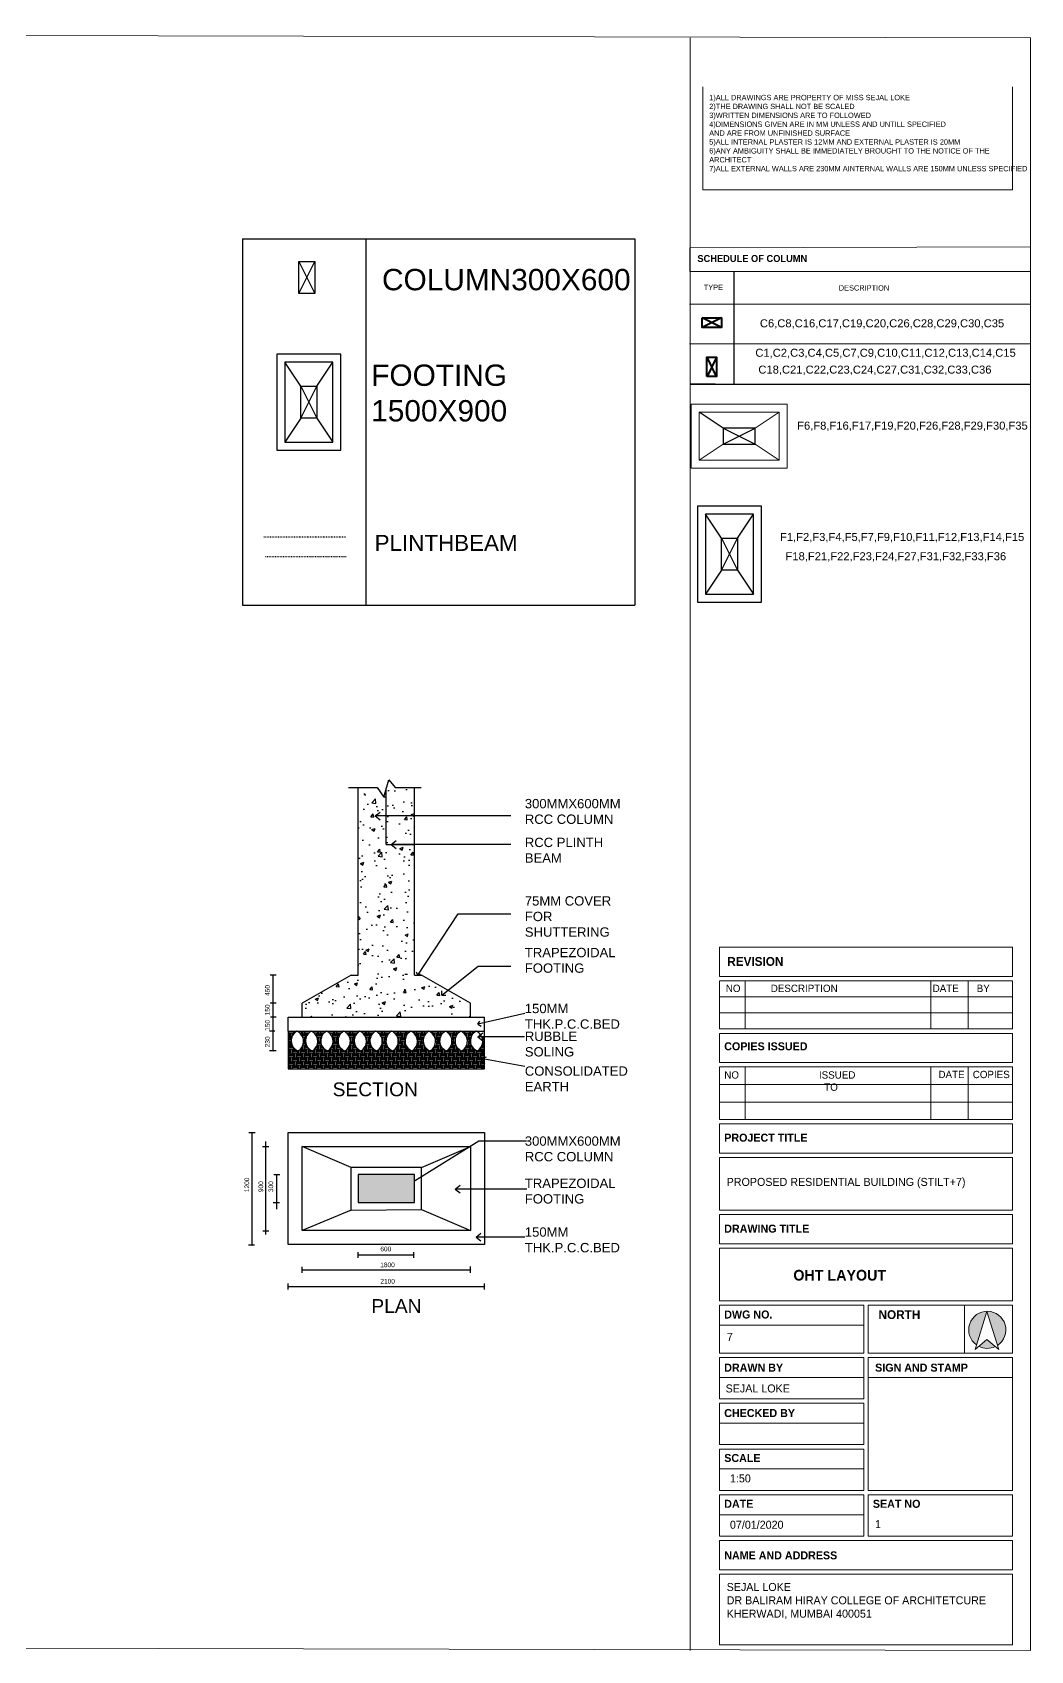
# Model space of a CAD drawing. Header units: millimetres. Extents: x -1932176 to 78768, y -1967 to 1266654.
# Drawn here: x -1772461 to -1753758, y 1167279 to 1197619 of the extents above; entities that cross this region are included whole.
import ezdxf

# ---------------------------------------------------------------- set-up
doc = ezdxf.new("R2010")
doc.units = ezdxf.units.MM
doc.linetypes.add('ACAD_ISO03W100', pattern=[30, 12, -18])
doc.layers.add('column', color=7, linetype='Continuous')
doc.layers.add('window 1', color=50, linetype='Continuous')
for name, color, linetype, lineweight in [('exterior', 255, 'Continuous', 25), ('GH', 7, 'Continuous', 20), ('Layer2', 7, 'Continuous', 5), ('SHEET', 7, 'Continuous', 13)]:
    doc.layers.add(name, color=color, linetype=linetype, lineweight=lineweight)
doc.layers.add('foundation', color=160, linetype='Continuous', lineweight=9, transparency=0.1)
doc.styles.add('20 scale', font='ARIALN.TTF', dxfattribs={"height": 0.2})
doc.styles.get("Standard").update_dxf_attribs({"font": 'arial.ttf'})

# ---------------------------------------------------------------- blocks, each defined once
blk = doc.blocks.new('col1')
at = {"layer": 'column'}
for p, q in [((13602, 15737), (13902, 15737)), ((13602, 15137), (13602, 15737)), ((13902, 15737), (13902, 15137)), ((13902, 15137), (13602, 15137))]:
    blk.add_line(p, q, dxfattribs=at)

msp = doc.modelspace()

# ---------------------------------------------------------------- hatches: boundary and pattern name
at = {"transparency": 33554687}
h = msp.add_hatch(dxfattribs=at)
h.set_pattern_fill('AR-CONC', color=256, scale=87.584294)
h.set_pattern_definition([(50, (-2032321.2, 1151757.4), (628.2073, -54.961), [65.6882, -722.5704]), (355, (-2032321.2, 1151757.4), (-121.5244, 658.8022), [52.5506, -578.0563]), (100.45144, (-2032268.86, 1151752.8), (506.6829, 603.8412), [55.8264, -614.0904]), (46.1842, (-2032321.2, 1151932.54), (934.7358, -144.969), [98.5323, -1083.8556]), (96.63564, (-2032243.3, 1151920.5), (818.617, 853.175), [83.7396, -921.136]), (351.18416, (-2032321.2, 1151932.5), (818.617, 853.175), [78.826, -867.0845]), (21, (-2032233.63, 1151888.75), (522.7968, -352.6309), [65.6882, -722.5704]), (326, (-2032233.6, 1151888.75), (213.106, 635.1175), [52.5506, -578.0563]), (71.45144, (-2032190.06, 1151859.37), (735.9028, 282.4866), [55.8264, -614.0904]), (37.5, (-2032321.21, 1151757.38), (10.65012, 291.56273), [0, -571.0496, 0, -586.81477, 0, -580.24595]), (7.5, (-2032321.2, 1151757.38), (230.4076, 345.4427), [0, -334.572, 0, -557.91195, 0, -221.15034]), (327.5, (-2032516.52, 1151757.38), (467.54461, -19.75453), [0, -218.96074, 0, -683.1575, 0, -906.49745]), (317.5, (-2032604.1, 1151757.38), (510.7795, 87.67624), [0, -284.64896, 0, -453.68664, 0, -643.74456])])
h.paths.add_polyline_path([(-1765172.71627, 1179942.44722), (-1765304.09271, 1179942.44722), (-1765304.09271, 1182569.97605), (-1765374.16014, 1182569.97605), (-1765374.16014, 1181518.96452), (-1766285.0368, 1181518.96452), (-1766285.0368, 1182569.97605), (-1766355.10424, 1182569.97605), (-1766355.10424, 1179942.44722), (-1766486.48068, 1179942.44722), (-1767406.11577, 1179416.94146), (-1767406.11577, 1179154.18858), (-1764253.08118, 1179154.18858), (-1764253.08118, 1179416.94146)])
h.paths.add_polyline_path([(-1765374.16014, 1182569.97605), (-1766285.0368, 1182569.97605), (-1766285.0368, 1181518.96452), (-1765374.16014, 1181518.96452)], flags=17)
h.paths.add_polyline_path([(-1765304.09271, 1183445.819), (-1765621.78551, 1183445.819), (-1765740.22083, 1183591.65563), (-1765839.55398, 1183267.31436), (-1765961.81055, 1183445.819), (-1766355.10424, 1183445.819), (-1766355.10424, 1182569.97605), (-1766285.0368, 1182569.97605), (-1765374.16014, 1182569.97605), (-1765304.09271, 1182569.97605)])
h = msp.add_hatch(dxfattribs=at)
h.set_pattern_fill('EARTH', color=256, scale=300)
h.set_pattern_definition([(0, (-1928525.16, 1235187.59), (75, 75), [75, -75]), (0, (-1928525.16, 1235215.716), (75, 75), [75, -75]), (0, (-1928525.16, 1235243.84), (75, 75), [75, -75]), (90, (-1928515.784, 1235253.216), (-75, 75), [75, -75]), (90, (-1928487.66, 1235253.216), (-75, 75), [75, -75]), (90, (-1928459.534, 1235253.216), (-75, 75), [75, -75])])
h.paths.add_polyline_path([(-1763990.32829, 1178785.74169), (-1764040.78946, 1178785.74169, -0.3896151865), (-1764129.52831, 1178522.74728, -0.6264843223), (-1764148.29833, 1178891.43569), (-1764436.30239, 1178891.43569, -0.6264843223), (-1764417.53237, 1178522.74728, -0.6264843223), (-1764436.30239, 1178891.43569), (-1764724.30542, 1178891.43569, -0.6264843223), (-1764705.5354, 1178522.74728, -0.6264843223), (-1764724.30542, 1178891.43569), (-1765031.72557, 1178891.43569, -0.6264843223), (-1765012.95556, 1178522.74728, -0.6264843223), (-1765031.72557, 1178891.43569), (-1765372.2169, 1178891.43569, -0.6264843223), (-1765353.44688, 1178522.74728, -0.6264843223), (-1765372.2169, 1178891.43569), (-1765730.11399, 1178891.43569, -0.6264843223), (-1765711.34397, 1178522.74728, -0.6264843223), (-1765730.11399, 1178891.43569), (-1766030.24135, 1178891.43569, -0.6264843223), (-1766011.47133, 1178522.74728, -0.6264843223), (-1766030.24135, 1178891.43569), (-1766326.36748, 1178891.43569, -0.6264843223), (-1766307.59747, 1178522.74728, -0.6264843223), (-1766326.36748, 1178891.43569), (-1766628.49699, 1178891.43569, -0.6264843223), (-1766609.72697, 1178522.74728, -0.6264843223), (-1766628.49699, 1178891.43569), (-1766952.60406, 1178891.43569, -0.6264843223), (-1766933.83404, 1178522.74728, -0.6264843223), (-1766952.60406, 1178891.43569), (-1767237.61717, 1178891.43569, -0.6264843223), (-1767218.84715, 1178522.74728, -0.6264843223), (-1767237.61717, 1178891.43569), (-1767505.21326, 1178891.43569, -0.6264843223), (-1767486.44325, 1178522.74728, -0.6264843223), (-1767505.21326, 1178891.43569), (-1767668.86865, 1178891.43569), (-1767668.86865, 1178188.41693), (-1763990.32829, 1178188.41693)])
at = {"layer": 'SHEET', "linetype": 'ByBlock', "lineweight": 20, "transparency": 33554687}
h = msp.add_hatch(color=0, dxfattribs=at)
h.dxf.hatch_style = 1
h.paths.add_polyline_path([(-1754577.76094, 1173637.92969), (-1754380.10242, 1173002.35511, 3.231701641), (-1754772.58369, 1173011.4736)])
h.paths.add_polyline_path([(-1754577.76094, 1173114.43886), (-1754729.4468, 1172984.99489, 0.2347967333), (-1754420.12782, 1172979.91968)])
at = {"layer": 'window 1', "transparency": 33554687}
h = msp.add_hatch(color=0, dxfattribs=at)
h.dxf.hatch_style = 1
h.paths.add_polyline_path([(-1765304.09271, 1175680.06997), (-1765304.09271, 1176205.57574), (-1766355.10424, 1176205.57574), (-1766355.10424, 1175680.06997)])

# ---------------------------------------------------------------- linework, layer by layer
at = {"transparency": 16777216}
for p, q in [((-1768522.10686, 1193748.10562), (-1768522.10686, 1186882.78023)), ((-1768522.10686, 1193748.10562), (-1761174.86404, 1193748.10562)), ((-1767469.28468, 1192725.3363), (-1767469.28468, 1193325.3363)), ((-1767469.28468, 1193325.3363), (-1767169.28468, 1193325.3363)), ((-1767469.28468, 1192725.3363), (-1767169.28468, 1193325.3363)), ((-1767469.28468, 1193325.3363), (-1767169.28468, 1192725.3363)), ((-1767169.28468, 1193325.3363), (-1767169.28468, 1192725.3363)), ((-1767169.28468, 1192725.3363), (-1767469.28468, 1192725.3363)), ((-1766679.79413, 1191583.97456), (-1767879.79413, 1191583.97456)), ((-1767879.79413, 1191583.97456), (-1767879.79413, 1189783.97456)), ((-1767729.79413, 1191433.97456), (-1767729.79413, 1189933.97456)), ((-1766829.79413, 1191433.97456), (-1767729.79413, 1191433.97456)), ((-1767429.79413, 1190983.97456), (-1767729.79413, 1191433.97456)), ((-1767129.79413, 1190983.97456), (-1766829.79413, 1191433.97456)), ((-1766829.79413, 1189933.97456), (-1766829.79413, 1191433.97456)), ((-1766679.79413, 1189783.97456), (-1766679.79413, 1191583.97456)), ((-1767429.79413, 1190383.97456), (-1767429.79413, 1190983.97456)), ((-1767429.79413, 1190983.97456), (-1767129.79413, 1190983.97456)), ((-1767429.79413, 1190383.97456), (-1767129.79413, 1190983.97456)), ((-1767429.79413, 1190983.97456), (-1767129.79413, 1190383.97456)), ((-1767129.79413, 1190983.97456), (-1767129.79413, 1190383.97456)), ((-1767429.79413, 1190383.97456), (-1767729.79413, 1189933.97456)), ((-1767129.79413, 1190383.97456), (-1767429.79413, 1190383.97456)), ((-1767129.79413, 1190383.97456), (-1766829.79413, 1189933.97456)), ((-1767729.79413, 1189933.97456), (-1766829.79413, 1189933.97456)), ((-1767879.79413, 1189783.97456), (-1766679.79413, 1189783.97456)), ((-1758799.68358, 1188735.99475), (-1759999.68358, 1188735.99475)), ((-1759999.68358, 1188735.99475), (-1759999.68358, 1186935.99475)), ((-1758799.68358, 1186935.99475), (-1758799.68358, 1188735.99475)), ((-1759849.68358, 1188585.99475), (-1759849.68358, 1187085.99475)), ((-1758949.68358, 1188585.99475), (-1759849.68358, 1188585.99475)), ((-1759549.68358, 1188135.99475), (-1759849.68358, 1188585.99475)), ((-1759249.68358, 1188135.99475), (-1758949.68358, 1188585.99475)), ((-1758949.68358, 1187085.99475), (-1758949.68358, 1188585.99475)), ((-1759549.68358, 1187535.99475), (-1759549.68358, 1188135.99475)), ((-1759549.68358, 1188135.99475), (-1759249.68358, 1188135.99475)), ((-1759549.68358, 1187535.99475), (-1759249.68358, 1188135.99475)), ((-1759549.68358, 1188135.99475), (-1759249.68358, 1187535.99475)), ((-1759249.68358, 1188135.99475), (-1759249.68358, 1187535.99475)), ((-1759549.68358, 1187535.99475), (-1759849.68358, 1187085.99475)), ((-1759249.68358, 1187535.99475), (-1759549.68358, 1187535.99475)), ((-1759249.68358, 1187535.99475), (-1758949.68358, 1187085.99475)), ((-1768522.10686, 1186882.78023), (-1761174.86404, 1186882.78023)), ((-1759999.68358, 1186935.99475), (-1758799.68358, 1186935.99475)), ((-1759849.68358, 1187085.99475), (-1758949.68358, 1187085.99475))]:
    msp.add_line(p, q, dxfattribs=at)
at = {"linetype": 'ByBlock', "transparency": 16777216}
for p, q in [((-1766209.70361, 1186882.78023), (-1766209.70361, 1193748.10562)), ((-1761174.86404, 1193748.10562), (-1761174.86404, 1186882.78023)), ((-1759321.53081, 1193137.94303), (-1759321.53081, 1191025.21742))]:
    msp.add_line(p, q, dxfattribs=at)
at = {"color": 244, "ltscale": 30, "true_color": 0x991b1e}
msp.add_line((-1759667.43489, 1191025.21742), (-1760137.11521, 1191025.21742), dxfattribs=at)
at = {"ltscale": 30}
for p, q in [((-1760137.11521, 1191025.21742), (-1753757.67205, 1191025.21742)), ((-1759517.5342, 1190197.56136), (-1759967.5342, 1190497.56136))]:
    msp.add_line(p, q, dxfattribs=at)
for p, q in [((-1759517.5342, 1189897.56136), (-1758917.5342, 1190197.56136)), ((-1759517.5342, 1190197.56136), (-1758917.5342, 1189897.56136))]:
    msp.add_line(p, q)
at = {"linetype": 'ACAD_ISO03W100', "transparency": 16777216}
for p, q in [((-1768125.31157, 1188162.05549), (-1766586.49828, 1188162.05549)), ((-1768092.98256, 1187793.86376), (-1766567.10345, 1187793.86376))]:
    msp.add_line(p, q, dxfattribs=at)
at = {"transparency": 33554687}
for p, q in [((-1765879.26505, 1183282.38861), (-1765779.9319, 1183606.72988)), ((-1765779.9319, 1183606.72988), (-1765661.49658, 1183460.89325)), ((-1766536.80686, 1183460.89325), (-1766001.52162, 1183460.89325)), ((-1766355.10424, 1179942.44722), (-1766355.10424, 1183445.819)), ((-1766001.52162, 1183460.89325), (-1765879.26505, 1183282.38861)), ((-1765829.59847, 1182393.54772), (-1765829.59847, 1183444.55925)), ((-1765661.49658, 1183460.89325), (-1765179.11785, 1183460.89325)), ((-1765304.09271, 1179942.44722), (-1765304.09271, 1183445.819)), ((-1765304.09271, 1182393.54772), (-1765304.09271, 1183444.55925)), ((-1766035.66478, 1182927.78699), (-1765944.25432, 1183001.66397)), ((-1766092.35136, 1182666.22596), (-1766092.35136, 1182673.33483)), ((-1765304.09271, 1182927.78699), (-1766035.66478, 1182927.78699)), ((-1766035.66478, 1182927.78699), (-1765944.25432, 1182853.91001)), ((-1763499.5361, 1182927.78699), (-1765304.09271, 1182927.78699)), ((-1765829.59847, 1182393.54772), (-1765304.09271, 1182393.54772)), ((-1765739.60628, 1182393.54772), (-1765648.19582, 1182467.4247)), ((-1763499.5361, 1182393.54772), (-1765739.60628, 1182393.54772)), ((-1765739.60628, 1182393.54772), (-1765648.19582, 1182319.67073)), ((-1765238.40449, 1179942.44722), (-1764486.48484, 1181094.09355)), ((-1764486.48484, 1181094.09355), (-1763499.5361, 1181094.09355)), ((-1767891.36409, 1179942.44722), (-1768005.57286, 1179942.44722)), ((-1767955.33433, 1179950.14517), (-1767942.03004, 1179936.01768)), ((-1767946.83332, 1178522.74728), (-1767946.83332, 1179942.44722)), ((-1766486.48068, 1179942.44722), (-1767406.11577, 1179416.94146)), ((-1766486.48068, 1179942.44722), (-1766355.10424, 1179942.44722)), ((-1765304.09271, 1179942.44722), (-1765172.71627, 1179942.44722)), ((-1765238.40449, 1179942.44722), (-1765266.00202, 1179996.98369)), ((-1765238.40449, 1179942.44722), (-1765186.84708, 1179968.53724)), ((-1764253.08118, 1179416.94146), (-1765172.71627, 1179942.44722)), ((-1764786.62344, 1179570.4915), (-1764106.07231, 1180111.28169)), ((-1764106.07231, 1180111.28169), (-1763499.5361, 1180111.28169)), ((-1764786.62344, 1179570.4915), (-1764786.62344, 1179648.45197)), ((-1767891.36409, 1179416.94146), (-1768006.40712, 1179416.94146)), ((-1767955.33433, 1179424.6394), (-1767942.03004, 1179410.51191)), ((-1767406.11577, 1179154.18858), (-1767406.11577, 1179416.94146)), ((-1764786.62344, 1179570.4915), (-1764717.2836, 1179570.4915)), ((-1764253.08118, 1179154.18858), (-1764253.08118, 1179416.94146)), ((-1767891.36409, 1179154.18858), (-1768002.12066, 1179154.18858)), ((-1767955.33433, 1179161.88652), (-1767942.03004, 1179147.75903)), ((-1767668.86865, 1178891.43569), (-1767668.86865, 1179154.18858)), ((-1767668.86865, 1179154.18858), (-1763990.32829, 1179154.18858)), ((-1763234.39923, 1179224.64432), (-1764115.94192, 1179022.81213)), ((-1764115.94192, 1179022.81213), (-1764075.2763, 1179082.55853)), ((-1764115.94192, 1179022.81213), (-1764053.33171, 1178986.71109)), ((-1763990.32829, 1178891.43569), (-1763990.32829, 1179154.18858)), ((-1767917.44573, 1178891.43569), (-1768020.85098, 1178891.43569)), ((-1767955.33433, 1178899.13363), (-1767942.03004, 1178885.00614)), ((-1767668.86865, 1178891.43569), (-1763990.32829, 1178891.43569)), ((-1767668.86865, 1178891.43569), (-1767668.86865, 1178188.41693)), ((-1764115.2834, 1178785.74169), (-1764023.87294, 1178859.61867)), ((-1763238.62132, 1178785.74169), (-1764115.2834, 1178785.74169)), ((-1764115.2834, 1178785.74169), (-1764023.87294, 1178711.86471)), ((-1763990.32829, 1178188.41693), (-1763990.32829, 1178891.43569)), ((-1767895.1099, 1178522.74728), (-1768015.96047, 1178522.74728)), ((-1767955.33433, 1178530.44523), (-1767942.03004, 1178516.31774)), ((-1764058.69872, 1178378.27915), (-1763954.44422, 1178410.4028)), ((-1767668.86865, 1178188.41693), (-1763990.32829, 1178188.41693)), ((-1763234.39923, 1178232.96885), (-1764058.69872, 1178378.27915)), ((-1764058.69872, 1178378.27915), (-1763990.32829, 1178289.3669)), ((-1763990.32829, 1178289.3669), (-1764058.69872, 1178378.27915)), ((-1768288.52683, 1176985.50225), (-1768402.7356, 1176985.50225)), ((-1768352.49707, 1176993.20019), (-1768339.19278, 1176979.0727)), ((-1768345.84493, 1174884.11338), (-1768345.84493, 1176986.13644)), ((-1768032.17574, 1176723.38356), (-1768147.21877, 1176723.38356)), ((-1768098.19827, 1176732.41057), (-1768084.89398, 1176718.28308)), ((-1768089.69726, 1175082.98525), (-1768089.69726, 1176824.56976)), ((-1766486.48068, 1176336.95218), (-1767406.11577, 1176731.0815)), ((-1764094.70978, 1176832.17391), (-1765304.09271, 1176079.03899)), ((-1765172.71627, 1176336.95218), (-1764253.08118, 1176731.0815)), ((-1763204.41512, 1176832.17391), (-1764094.70978, 1176832.17391)), ((-1765172.71627, 1176336.95218), (-1766486.48068, 1176336.95218)), ((-1766486.48068, 1175540.11664), (-1766486.48068, 1176336.95218)), ((-1765172.71627, 1175547.21431), (-1765172.71627, 1176336.95218)), ((-1767827.39384, 1176197.87779), (-1767938.15042, 1176197.87779)), ((-1767882.86308, 1176197.87779), (-1767918.87616, 1176197.87779)), ((-1767891.36409, 1176205.57574), (-1767878.0598, 1176191.44825)), ((-1767882.86308, 1175558.73856), (-1767882.86308, 1176197.87779)), ((-1764540.52432, 1175933.96685), (-1764449.11386, 1176007.84383)), ((-1767831.13965, 1175672.37203), (-1767951.99023, 1175672.37203)), ((-1767891.36409, 1175680.06997), (-1767878.0598, 1175665.94248)), ((-1767882.86308, 1175672.37203), (-1767884.1147, 1175672.37203)), ((-1763199.46089, 1175933.96685), (-1764540.52432, 1175933.96685)), ((-1764540.52432, 1175933.96685), (-1764449.11386, 1175860.08986)), ((-1766486.48068, 1175540.11664), (-1767406.11577, 1175154.5642)), ((-1766486.48068, 1175540.11664), (-1765172.71627, 1175547.21431)), ((-1765172.71627, 1175547.21431), (-1764253.08118, 1175154.5642)), ((-1768032.37916, 1175146.23207), (-1768146.58793, 1175146.23207)), ((-1768096.3494, 1175153.93001), (-1768083.04511, 1175139.80252)), ((-1764147.21852, 1175033.40391), (-1764055.80806, 1175107.28089)), ((-1768297.30232, 1174884.11338), (-1768411.51109, 1174884.11338)), ((-1768352.49707, 1174891.17712), (-1768339.19278, 1174877.04963)), ((-1766355.73844, 1174641.79356), (-1766355.73844, 1174752.55013)), ((-1765313.24384, 1174641.79356), (-1765313.24384, 1174752.55013)), ((-1763234.39923, 1175033.40391), (-1764147.21852, 1175033.40391)), ((-1764147.21852, 1175033.40391), (-1764055.80806, 1174959.52693)), ((-1767408.71323, 1174363.25628), (-1767408.71323, 1174474.01285)), ((-1766348.04049, 1174705.7638), (-1766362.16798, 1174692.45951)), ((-1766355.10424, 1174699.11166), (-1765312.60965, 1174699.11166)), ((-1765305.5459, 1174705.7638), (-1765319.67339, 1174692.45951)), ((-1764255.04444, 1174363.05286), (-1764255.04444, 1174478.0959)), ((-1767669.50285, 1174049.70181), (-1767669.50285, 1174160.45838)), ((-1767401.01529, 1174427.22652), (-1767415.14278, 1174413.92224)), ((-1767408.07904, 1174420.57438), (-1764255.04444, 1174420.57438)), ((-1764246.01743, 1174429.07539), (-1764260.14492, 1174415.7711)), ((-1763990.32829, 1174049.91552), (-1763990.32829, 1174164.12429)), ((-1767661.80491, 1174113.67205), (-1767675.9324, 1174100.36776)), ((-1767668.86865, 1174107.01991), (-1763990.32829, 1174107.01991)), ((-1763982.63035, 1174113.88576), (-1763996.75784, 1174100.58147))]:
    msp.add_line(p, q, dxfattribs=at)
msp.add_lwpolyline([(-1759517.5342, 1189897.56136), (-1758917.5342, 1189897.56136), (-1758917.5342, 1190197.56136), (-1759517.5342, 1190197.56136)], close=True)
for points in [[(-1767668.86865, 1176993.83438), (-1763990.32829, 1176993.83438), (-1763990.32829, 1174891.81132), (-1767668.86865, 1174891.81132)], [(-1767406.11577, 1176731.0815), (-1764253.08118, 1176731.0815), (-1764253.08118, 1175154.5642), (-1767406.11577, 1175154.5642)]]:
    msp.add_lwpolyline(points, close=True, dxfattribs=at)
for centre, start, end in [((-1767406.44668, 1178711.64193), 118.781428773, 247.047423401), ((-1767585.20983, 1178702.54105), 298.781428773, 67.047423389), ((-1767138.85059, 1178711.64193), 118.781428773, 247.047423401), ((-1767317.61374, 1178702.54105), 298.781428773, 67.047423389), ((-1766853.83748, 1178711.64193), 118.781428773, 247.047423401), ((-1767032.60063, 1178702.54105), 298.781428773, 67.047423389), ((-1766529.7304, 1178711.64193), 118.781428773, 247.047423401), ((-1766708.49355, 1178702.54105), 298.781428773, 67.047423389), ((-1766227.6009, 1178711.64193), 118.781428773, 247.047423401), ((-1766406.36405, 1178702.54105), 298.781428773, 67.047423389), ((-1765931.47476, 1178711.64193), 118.781428773, 247.047423401), ((-1766110.23791, 1178702.54105), 298.781428773, 67.047423389), ((-1765631.34741, 1178711.64193), 118.781428773, 247.047423401), ((-1765810.11056, 1178702.54105), 298.781428773, 67.047423389), ((-1765273.45031, 1178711.64193), 118.781428773, 247.047423401), ((-1765452.21346, 1178702.54105), 298.781428773, 67.047423389), ((-1764932.95899, 1178711.64193), 118.781428773, 247.047423401), ((-1765111.72214, 1178702.54105), 298.781428773, 67.047423389), ((-1764625.53884, 1178711.64193), 118.781428773, 247.047423401), ((-1764804.30199, 1178702.54105), 298.781428773, 67.047423389), ((-1764337.5358, 1178711.64193), 118.781428773, 247.047423401), ((-1764516.29895, 1178702.54105), 298.781428773, 67.047423389), ((-1764049.53175, 1178711.64193), 118.781428773, 247.047423401), ((-1764228.2949, 1178702.54105), 298.781428773, 67.047423389)]:
    msp.add_arc(centre, 205.13565, start, end, dxfattribs=at)
at = {"layer": 'column', "linetype": 'ByBlock', "lineweight": 20, "transparency": 16777216}
msp.add_line((-1759911.02296, 1192268.63915), (-1759911.02296, 1192088.63915), dxfattribs=at)
at = {"layer": 'column', "color": 0, "linetype": 'ByBlock', "lineweight": 40, "transparency": 16777216}
msp.add_lwpolyline([(-1759911.02296, 1192268.63915), (-1759551.02296, 1192268.63915), (-1759551.02296, 1192088.63915), (-1759911.02296, 1192088.63915)], close=True, dxfattribs=at)
at = {"layer": 'column', "color": 0, "lineweight": 40, "transparency": 16777216}
msp.add_lwpolyline([(-1759822.19122, 1191168.46024), (-1759822.19122, 1191528.46024), (-1759642.19122, 1191528.46024), (-1759642.19122, 1191168.46024)], close=True, dxfattribs=at)
at = {"layer": 'foundation', "color": 0, "ltscale": 30}
for p, q in [((-1758917.77958, 1190197.43867), (-1758467.5342, 1190497.56136)), ((-1759517.77958, 1189897.43867), (-1759967.5342, 1189597.56136)), ((-1758917.77958, 1189897.43867), (-1758467.5342, 1189597.56136))]:
    msp.add_line(p, q, dxfattribs=at)
for points in [[(-1758317.5342, 1189447.56136), (-1758317.5342, 1190647.56136), (-1760117.5342, 1190647.56136), (-1760117.5342, 1189447.56136)], [(-1758467.5342, 1189597.56136), (-1758467.5342, 1190497.56136), (-1759967.5342, 1190497.56136), (-1759967.5342, 1189597.56136)]]:
    msp.add_lwpolyline(points, close=True, dxfattribs=at)
at = {"layer": 'GH', "linetype": 'ByBlock', "lineweight": 40, "transparency": 16777216}
for p, q in [((-1759549.57374, 1192268.63915), (-1759909.57374, 1192088.63915)), ((-1759549.57374, 1192088.63915), (-1759909.57374, 1192268.63915)), ((-1759640.74201, 1191168.46024), (-1759820.74201, 1191528.46024)), ((-1759640.74201, 1191528.46024), (-1759820.74201, 1191168.46024))]:
    msp.add_line(p, q, dxfattribs=at)
at = {"layer": 'Layer2', "linetype": 'ByBlock', "lineweight": 9, "transparency": 16777216}
for p, q in [((-1760151.34907, 1192525.21742), (-1753757.67205, 1192525.21742)), ((-1760151.34907, 1191779.97256), (-1753757.67205, 1191779.97256))]:
    msp.add_line(p, q, dxfattribs=at)
msp.add_lwpolyline([(-1760145.14025, 1193137.94303), (-1753757.67205, 1193137.94303), (-1753757.67205, 1193600.71051), (-1760145.14025, 1193576.93165)], close=True, dxfattribs=at)
at = {"layer": 'SHEET'}
msp.add_line((-1760137.11521, 1197516.92674), (-1760137.11521, 1167279.25722), dxfattribs=at)
at = {"layer": 'SHEET', "color": 18, "linetype": 'ByBlock', "lineweight": 9, "true_color": 0x000000}
for p, q in [((-1754097.39446, 1194668.25807), (-1754097.39446, 1196600.02803)), ((-1759899.04689, 1194668.25807), (-1754097.39446, 1194668.25807))]:
    msp.add_line(p, q, dxfattribs=at)
at = {"layer": 'SHEET', "color": 18, "linetype": 'Continuous', "lineweight": 9, "ltscale": 2.5, "true_color": 0x000000}
for p, q in [((-1754097.39446, 1180469.26107), (-1754097.39446, 1179933.1076)), ((-1754097.39446, 1179920.55553), (-1754097.39446, 1180469.26107)), ((-1759584.4499, 1179838.2497), (-1754097.39446, 1179838.2497)), ((-1759584.4499, 1179838.2497), (-1759584.4499, 1178934.73383)), ((-1759105.54402, 1179838.2497), (-1759105.54402, 1178934.73383)), ((-1755628.88201, 1179838.2497), (-1755628.88201, 1178934.73383)), ((-1754925.2614, 1179838.2497), (-1754925.2614, 1178934.73383)), ((-1754097.39446, 1179838.2497), (-1754097.39446, 1178934.73383)), ((-1759584.4499, 1179537.07774), (-1754097.39446, 1179537.07774)), ((-1759584.4499, 1179235.90579), (-1754097.39446, 1179235.90579)), ((-1754097.39446, 1178934.73383), (-1759584.4499, 1178934.73383)), ((-1754097.39446, 1178852.428), (-1754097.39446, 1178303.72246)), ((-1759584.4499, 1177235.59493), (-1759584.4499, 1178221.41663)), ((-1759584.4499, 1178221.41663), (-1754097.39446, 1178221.41663)), ((-1759105.54402, 1178221.41663), (-1759105.54402, 1177235.59493)), ((-1755628.88201, 1178221.41663), (-1755628.88201, 1177235.59493)), ((-1754925.2614, 1178221.41663), (-1754925.2614, 1177235.59493)), ((-1754097.39446, 1178221.41663), (-1754097.39446, 1177235.59493)), ((-1759584.4499, 1177892.8094), (-1754097.39446, 1177892.8094)), ((-1759584.4499, 1177564.20216), (-1754097.39446, 1177564.20216)), ((-1754097.39446, 1177235.59493), (-1759584.4499, 1177235.59493)), ((-1756882.0751, 1172856.42997), (-1756882.0751, 1173755.01129)), ((-1756799.76927, 1172856.42997), (-1756799.76927, 1173755.01129)), ((-1754995.97578, 1173755.01129), (-1754995.97578, 1172856.42997)), ((-1756882.0751, 1171998.99956), (-1756882.0751, 1172774.12414)), ((-1756799.76927, 1170284.13874), (-1756799.76927, 1172774.12414)), ((-1756882.0751, 1171141.56915), (-1756882.0751, 1171916.69373)), ((-1756882.0751, 1170284.13874), (-1756882.0751, 1171059.26332)), ((-1756882.0751, 1169426.70832), (-1756882.0751, 1170201.83291)), ((-1756799.76927, 1170284.13874), (-1754097.39446, 1170284.13874)), ((-1756799.76927, 1169426.70832), (-1756799.76927, 1170201.83291)), ((-1756799.76927, 1170201.83291), (-1754097.39446, 1170201.83291)), ((-1756799.76927, 1169426.70832), (-1754097.39446, 1169426.70832))]:
    msp.add_line(p, q, dxfattribs=at)
at = {"layer": 'SHEET', "linetype": 'ByBlock', "lineweight": 20}
for p, q in [((-1754799.37724, 1172925.31843), (-1754577.76094, 1173637.92969)), ((-1754356.14464, 1172925.31843), (-1754577.76094, 1173637.92969)), ((-1754799.37724, 1172925.31843), (-1754577.76094, 1173114.43886)), ((-1754356.14464, 1172925.31843), (-1754577.76094, 1173114.43886))]:
    msp.add_line(p, q, dxfattribs=at)
at = {"layer": 'SHEET'}
msp.add_lwpolyline([(-1797349.30284, 1197618.72949), (-1753757.67205, 1197516.92674), (-1753757.67205, 1167279.25722), (-1797349.30284, 1167381.05997)], close=True, dxfattribs=at)
at = {"layer": 'SHEET', "color": 18, "linetype": 'Continuous', "lineweight": 9, "ltscale": 2.5, "true_color": 0x000000}
for points in [[(-1759899.04689, 1194668.25807), (-1759899.04689, 1196600.02803)], [(-1754097.39446, 1179920.55553), (-1759584.4499, 1179920.55553), (-1759584.4499, 1180469.26107), (-1754097.39446, 1180469.26107)], [(-1757705.13341, 1178852.428), (-1759584.4499, 1178852.428)], [(-1759584.4499, 1178303.72246), (-1759584.4499, 1178852.428)], [(-1754097.39446, 1178303.72246), (-1759584.4499, 1178303.72246), (-1759584.4499, 1178852.428), (-1754097.39446, 1178852.428)], [(-1759584.4499, 1177235.59493), (-1759584.4499, 1178221.41663)], [(-1754097.39446, 1177153.2891), (-1759584.4499, 1177153.2891)], [(-1759584.4499, 1176604.58356), (-1759584.4499, 1177153.2891)], [(-1759584.4499, 1175536.45603), (-1759584.4499, 1176522.27772)], [(-1754097.39446, 1175454.1502), (-1759584.4499, 1175454.1502)], [(-1759584.4499, 1174905.44465), (-1759584.4499, 1175454.1502)], [(-1759584.4499, 1173837.31713), (-1759584.4499, 1174823.13882)], [(-1756882.0751, 1173380.54349), (-1759584.4499, 1173380.54349), (-1759584.4499, 1173755.01129), (-1756882.0751, 1173755.01129)], [(-1756799.76927, 1173755.01129), (-1754097.39446, 1173755.01129)], [(-1754097.39446, 1173755.01129), (-1754097.39446, 1172856.42997)], [(-1756882.0751, 1172856.42997), (-1759584.4499, 1172856.42997), (-1759584.4499, 1173380.54349), (-1756882.0751, 1173380.54349)], [(-1756882.0751, 1172399.65634), (-1759584.4499, 1172399.65634), (-1759584.4499, 1172774.12414), (-1756882.0751, 1172774.12414)], [(-1754097.39446, 1172856.42997), (-1756799.76927, 1172856.42997)], [(-1756799.76927, 1172774.12414), (-1754097.39446, 1172774.12414)], [(-1754097.39446, 1172774.12414), (-1754097.39446, 1170284.13874)], [(-1756882.0751, 1171998.99956), (-1759584.4499, 1171998.99956), (-1759584.4499, 1172399.65634), (-1756882.0751, 1172399.65634)], [(-1756799.76927, 1172399.65634), (-1754097.39446, 1172399.65634)], [(-1756882.0751, 1171542.22592), (-1759584.4499, 1171542.22592), (-1759584.4499, 1171916.69373), (-1756882.0751, 1171916.69373)], [(-1756882.0751, 1171141.56915), (-1759584.4499, 1171141.56915), (-1759584.4499, 1171542.22592), (-1756882.0751, 1171542.22592)], [(-1756882.0751, 1170684.79551), (-1759584.4499, 1170684.79551), (-1759584.4499, 1171059.26332), (-1756882.0751, 1171059.26332)], [(-1756882.0751, 1170284.13874), (-1759584.4499, 1170284.13874), (-1759584.4499, 1170684.79551), (-1756882.0751, 1170684.79551)], [(-1756882.0751, 1169827.3651), (-1759584.4499, 1169827.3651), (-1759584.4499, 1170201.83291), (-1756882.0751, 1170201.83291)], [(-1754097.39446, 1170201.83291), (-1754097.39446, 1169426.70832)], [(-1756882.0751, 1169426.70832), (-1759584.4499, 1169426.70832), (-1759584.4499, 1169827.3651), (-1756882.0751, 1169827.3651)], [(-1754097.39446, 1169344.40249), (-1759584.4499, 1169344.40249)]]:
    msp.add_lwpolyline(points, dxfattribs=at)
for points in [[(-1759584.4499, 1177153.2891), (-1754097.39446, 1177153.2891), (-1754097.39446, 1176604.58356), (-1759584.4499, 1176604.58356)], [(-1759584.4499, 1176522.27772), (-1754097.39446, 1176522.27772), (-1754097.39446, 1175536.45603), (-1759584.4499, 1175536.45603)], [(-1759584.4499, 1175454.1502), (-1754097.39446, 1175454.1502), (-1754097.39446, 1174905.44465), (-1759584.4499, 1174905.44465)], [(-1759584.4499, 1174823.13882), (-1754097.39446, 1174823.13882), (-1754097.39446, 1173837.31713), (-1759584.4499, 1173837.31713)], [(-1759584.4499, 1169344.40249), (-1754097.39446, 1169344.40249), (-1754097.39446, 1168795.69695), (-1759584.4499, 1168795.69695)], [(-1759584.4499, 1168713.39112), (-1754097.39446, 1168713.39112), (-1754097.39446, 1167389.56099), (-1759584.4499, 1167389.56099)]]:
    msp.add_lwpolyline(points, close=True, dxfattribs=at)
at = {"layer": 'SHEET', "linetype": 'ByBlock', "lineweight": 20}
for start, end in [(303.056834928, 234.281348044), (242.632966002, 295.487021518)]:
    msp.add_arc((-1754569.68139, 1173293.64813), 347.55116, start, end, dxfattribs=at)

# ---------------------------------------------------------------- block references
at = {"transparency": 33554687, "xscale": -1.7516858861548, "yscale": 1.7516858861548, "zscale": 1.7516858861548, "rotation": 270}
msp.add_blockref('col1', (-1792870.00522, 1151853.46666), dxfattribs=at)

# ---------------------------------------------------------------- texts
at = {"transparency": 16777216, "attachment_point": 1}
for s, width, gutter_width, insert, char_height in [('{\\fCentury Gothic|b1|i0|c0|p34;SCHEDULE OF COLUMN}', 3849.7581024, 1065.26846, (-1760001.10861, 1193444.03393), 130), ('COLUMN300X600', 4793.6868165, 11139.68641, (-1765910.79549, 1193183.47236), 400), ('FOOTING 1500X900', 93.567035, 11139.68641, (-1766113.01665, 1191391.20507), 400), ('PLINTHBEAM', 115.8467036, 1490.11719, (-1766048.56077, 1188196.51496), 300)]:
    msp.add_mtext_dynamic_manual_height_columns(s, width=width, gutter_width=gutter_width, heights=[0], dxfattribs=dict(at, insert=insert, char_height=char_height))
at = {"transparency": 33554687, "attachment_point": 1}
for s, width, insert, char_height in [('300MMX600MM\\PRCC COLUMN', 1854.0108779, (-1763234.39923, 1183246.64473), 175.1685886), ('RCC PLINTH BEAM', 1739.0221688, (-1763234.39923, 1182519.59633), 175.1685886), ('75MM COVER FOR SHUTTERING', 1750.3066286, (-1763234.39923, 1181423.04877), 175.1685886), ('TRAPEZOIDAL\\PFOOTING', 1750.5173621, (-1763234.39923, 1180455.3216), 175.1685886), ('150MM THK.P.C.C.BED', 1625.8851128, (-1763234.39923, 1179405.78728), 175.1685886), ('RUBBLE SOLING', 1745.3167386, (-1763234.39923, 1178885.49441), 175.1685886), ('CONSOLIDATED\\PEARTH', 1745.3167386, (-1763234.39923, 1178232.96885), 175.1685886), ('SECTION', 2042.0295564, (-1766835.73937, 1177930.89433), 257.497825), ('300MMX600MM\\PRCC COLUMN', 1915.545654, (-1763234.39923, 1176920.145), 175.1685886), ('TRAPEZOIDAL\\PFOOTING', 1750.5173621, (-1763234.39923, 1176128.7929), 175.1685886), ('150MM THK.P.C.C.BED', 1692.5043462, (-1763234.39923, 1175214.54687), 175.1685886), ('600', 314.2655787, (-1765941.00717, 1174853.75586), 87.584294), ('1800', 314.2655787, (-1765942.97043, 1174555.42516), 87.584294), ('2100', 314.2655787, (-1765941.00717, 1174248.67459), 87.584294), ('PLAN', 2042.0295564, (-1766110.57983, 1173869.85378), 257.497825)]:
    msp.add_mtext_dynamic_manual_height_columns(s, width=width, gutter_width=1, heights=[0], dxfattribs=dict(at, insert=insert, char_height=char_height))
at = {"transparency": 33554687, "char_height": 87.584294, "attachment_point": 1, "rotation": 90}
for s, insert in [('450', (-1768101.47752, 1179554.24855)), ('150', (-1768101.47752, 1179189.08218)), ('150', (-1768101.47752, 1178899.86232)), ('230', (-1768101.47752, 1178590.46967)), ('1200', (-1768487.49961, 1175876.32383)), ('900', (-1768224.54804, 1175876.32383)), ('300', (-1768037.50728, 1175876.32383))]:
    msp.add_mtext_dynamic_manual_height_columns(s, width=314.2655787, gutter_width=1, heights=[0], dxfattribs=dict(at, insert=insert))
at = {"layer": 'exterior', "linetype": 'ByBlock', "lineweight": 20, "transparency": 16777216}
for s, p in [('C6,C8,C16,C17,C19,C20,C26,C28,C29,C30,C35', (-1758830.16894, 1192089.24468)), ('C1,C2,C3,C4,C5,C7,C9,C10,C11,C12,C13,C14,C15', (-1758915.68165, 1191537.18187)), ('C18,C21,C22,C23,C24,C27,C31,C32,C33,C36', (-1758858.65856, 1191221.06013)), ('F6,F8,F16,F17,F19,F20,F26,F28,F29,F30,F35', (-1758131.92479, 1190171.05276)), ('F1,F2,F3,F4,F5,F7,F9,F10,F11,F12,F13,F14,F15', (-1758453.18946, 1188083.40433)), ('F18,F21,F22,F23,F24,F27,F31,F32,F33,F36', (-1758349.85795, 1187722.10859))]:
    msp.add_text(s, height=150, dxfattribs=at).set_placement(p)
at = {"layer": 'Layer2', "linetype": 'ByBlock', "lineweight": 9, "transparency": 16777216, "char_height": 100, "attachment_point": 1}
for s, insert in [('{\\fCentury Gothic|b0|i0|c0|p34;TYPE}', (-1759881.85831, 1192888.62859)), ('{\\fCentury Gothic|b0|i0|c0|p34;DESCRIPTION}', (-1757351.34028, 1192877.83427))]:
    msp.add_mtext(s, dxfattribs=dict(at, insert=insert))
at = {"layer": 'SHEET', "color": 18, "linetype": 'ByBlock', "lineweight": 9, "true_color": 0x000000, "insert": (-1759779.54222, 1196447.42332), "char_height": 100, "attachment_point": 1}
msp.add_mtext_dynamic_manual_height_columns('{\\fCentury Gothic|b0|i0|c0|p34;1)ALL DRAWINGS ARE PROPERTY OF MISS SEJAL LOKE\\P2)THE DRAWING SHALL NOT BE SCALED \\P3)WRITTEN DIMENSIONS ARE TO FOLLOWED \\P4)DIMENSIONS GIVEN ARE IN MM UNLESS AND UNTILL SPECIFIED \\PAND ARE FROM UNFINISHED SURFACE \\P5)ALL INTERNAL PLASTER IS 12MM AND EXTERNAL PLASTER IS 20MM\\P6)ANY AMBIGUITY SHALL BE IMMEDIATELY BROUGHT TO THE NOTICE OF THE ARCHITECT \\P7)ALL EXTERNAL WALLS ARE 230MM AINTERNAL WALLS ARE 150MM UNLESS SPECIFIED}', width=5543.582225, gutter_width=57.3737, heights=[0], dxfattribs=at)
at = {"layer": 'SHEET', "color": 18, "linetype": 'Continuous', "lineweight": 9, "ltscale": 50, "true_color": 0x000000, "attachment_point": 1, "style": '20 scale'}
for s, width, heights, insert, char_height in [('{\\fCentury Gothic|b1|i0|c0|p34;REVISION  }', 66.4831048, [6.59764], (-1759441.38956, 1180282.57196), 164.6116632), ('\\pi-135.47;{\\fCentury Gothic|b0|i0|c0|p34;NO}', 8.7279214, [4.14976], (-1759333.13396, 1179764.7771), 137.176386), ('\\pi-565.24;{\\fCentury Gothic|b0|i0|c0|p34;DESCRIPTION}', 34.9161875, [4.14976], (-1758061.69368, 1179764.7771), 137.176386), ('\\pi-215.3;{\\fCentury Gothic|b0|i0|c0|p34;DATE}', 12.8232824, [4.14976], (-1755377.56607, 1179764.7771), 137.176386), ('\\pi-93.109;{\\fCentury Gothic|b0|i0|c0|p34;BY}', 13.5326087, [4.14976], (-1754673.94546, 1179764.7771), 137.176386), ('\\pi-135.47;{\\fCentury Gothic|b0|i0|c0|p34;NO}', 8.7279214, [4.14976], (-1759361.541, 1178140.90271), 137.176386), ('\\pi-215.3;{\\fCentury Gothic|b0|i0|c0|p34;DATE}', 12.8232824, [4.14976], (-1755268.9962, 1178149.72722), 137.176386), ('\\pi-319.39;{\\fCentury Gothic|b0|i0|c0|p34;COPIES}', 13.5326087, [4.14976], (-1754522.37427, 1178149.72722), 137.176386), ('{\\fCentury Gothic|b1|i0|c0|p34;NORTH}', 30.7331048, [4.78312], (-1756607.14317, 1173661.2746), 164.6116632), ('{\\fCentury Gothic|b0|i0|c0|p34;7}', 689.9624133, [4.78312], (-1759448.55285, 1173236.69783), 150), ('{\\fCentury Gothic|b0|i0|c0|p34;SEJAL LOKE}', 2212.0658659, [4.78312], (-1759472.43725, 1172269.85995), 150), ('{\\fCentury Gothic|b0|i0|c0|p34;1:50}', 30.7331048, [4.78312], (-1759391.47591, 1170583.47977), 150), ('{\\fCentury Gothic|b0|i0|c0|p34;07/01/2020}', 1240.2372357, [4.78312], (-1759391.47591, 1169714.41846), 150), ('{\\fCentury Gothic|b0|i0|c0|p34;1}', 689.9624133, [4.78312], (-1756672.32123, 1169726.68535), 150)]:
    msp.add_mtext_dynamic_manual_height_columns(s, width=width, gutter_width=1125, heights=heights, dxfattribs=dict(at, insert=insert, char_height=char_height))
at = {"layer": 'SHEET', "linetype": 'ByBlock', "lineweight": 20, "attachment_point": 1}
for s, width, insert, char_height in [('{\\fCentury Gothic|b1|i0|c0|p34;COPIES ISSUED}', 2437.1509055, (-1759498.30389, 1178684.26908), 150), ('{\\fCentury Gothic|b1|i0|c0|p34;PROJECT TITLE}', 2437.1509055, (-1759498.30389, 1176970.9345), 150), ('{\\fCentury Gothic|b0|i0|c0|p34;PROPOSED RESIDENTIAL BUILDING (STILT+7)}', 4907.5748606, (-1759452.81358, 1176142.11912), 150), ('{\\fCentury Gothic|b1|i0|c0|p34;DRAWING TITLE}', 2437.1509055, (-1759498.30389, 1175265.91021), 150), ('{\\fCentury Gothic|b1|i0|c0|p34;OHT LAYOUT}', 4907.5748606, (-1758202.98905, 1174417.46037), 200), ('{\\fCentury Gothic|b1|i0|c0|p34;DWG NO.}', 2437.1509055, (-1759498.30389, 1173655.99008), 150), ('{\\fCentury Gothic|b1|i0|c0|p34;DRAWN BY}', 2437.1509055, (-1759498.30389, 1172660.27177), 150), ('{\\fCentury Gothic|b1|i0|c0|p34;SIGN AND STAMP}', 2437.1509055, (-1756671.09034, 1172660.27177), 150), ('{\\fCentury Gothic|b1|i0|c0|p34;CHECKED BY}', 2437.1509055, (-1759498.30389, 1171808.33955), 150), ('{\\fCentury Gothic|b1|i0|c0|p34;SCALE}', 2437.1509055, (-1759498.30389, 1170965.8289), 150), ('{\\fCentury Gothic|b1|i0|c0|p34;DATE}', 2437.1509055, (-1759498.30389, 1170106.91763), 150), ('{\\fCentury Gothic|b1|i0|c0|p34;SEAT NO }', 2437.1509055, (-1756713.62325, 1170106.91763), 150), ('{\\fCentury Gothic|b1|i0|c0|p34;NAME AND ADDRESS}', 2437.1509055, (-1759498.30389, 1169140.56674), 150), ('{\\fCentury Gothic|b0|i0|c0|p34;SEJAL LOKE\\PDR BALIRAM HIRAY COLLEGE OF ARCHITETCURE \\PKHERWADI, MUMBAI 400051}', 4907.5748606, (-1759452.81358, 1168547.60772), 150)]:
    msp.add_mtext_dynamic_manual_height_columns(s, width=width, gutter_width=57.3737, heights=[0], dxfattribs=dict(at, insert=insert, char_height=char_height))
at = {"layer": 'SHEET', "color": 18, "linetype": 'Continuous', "lineweight": 9, "ltscale": 50, "true_color": 0x000000}
note = msp.add_mtext_dynamic_manual_height_columns('\\pi-271.72;{\\fCentury Gothic|b0|i0|c0|p34;ISSUED }', width=34.9161875, gutter_width=430.8795, heights=[4.14976, 0], dxfattribs=dict(at, insert=(-1758090.10072, 1178140.90271), char_height=137.176386, attachment_point=1, style='20 scale'))
for column, words in zip(note.columns.linked_columns, ['\\pi-99.249;{\\fCentury Gothic|b0|i0|c0|p34;TO}']):
    column.text = words

doc.saveas('drawing.dxf')
